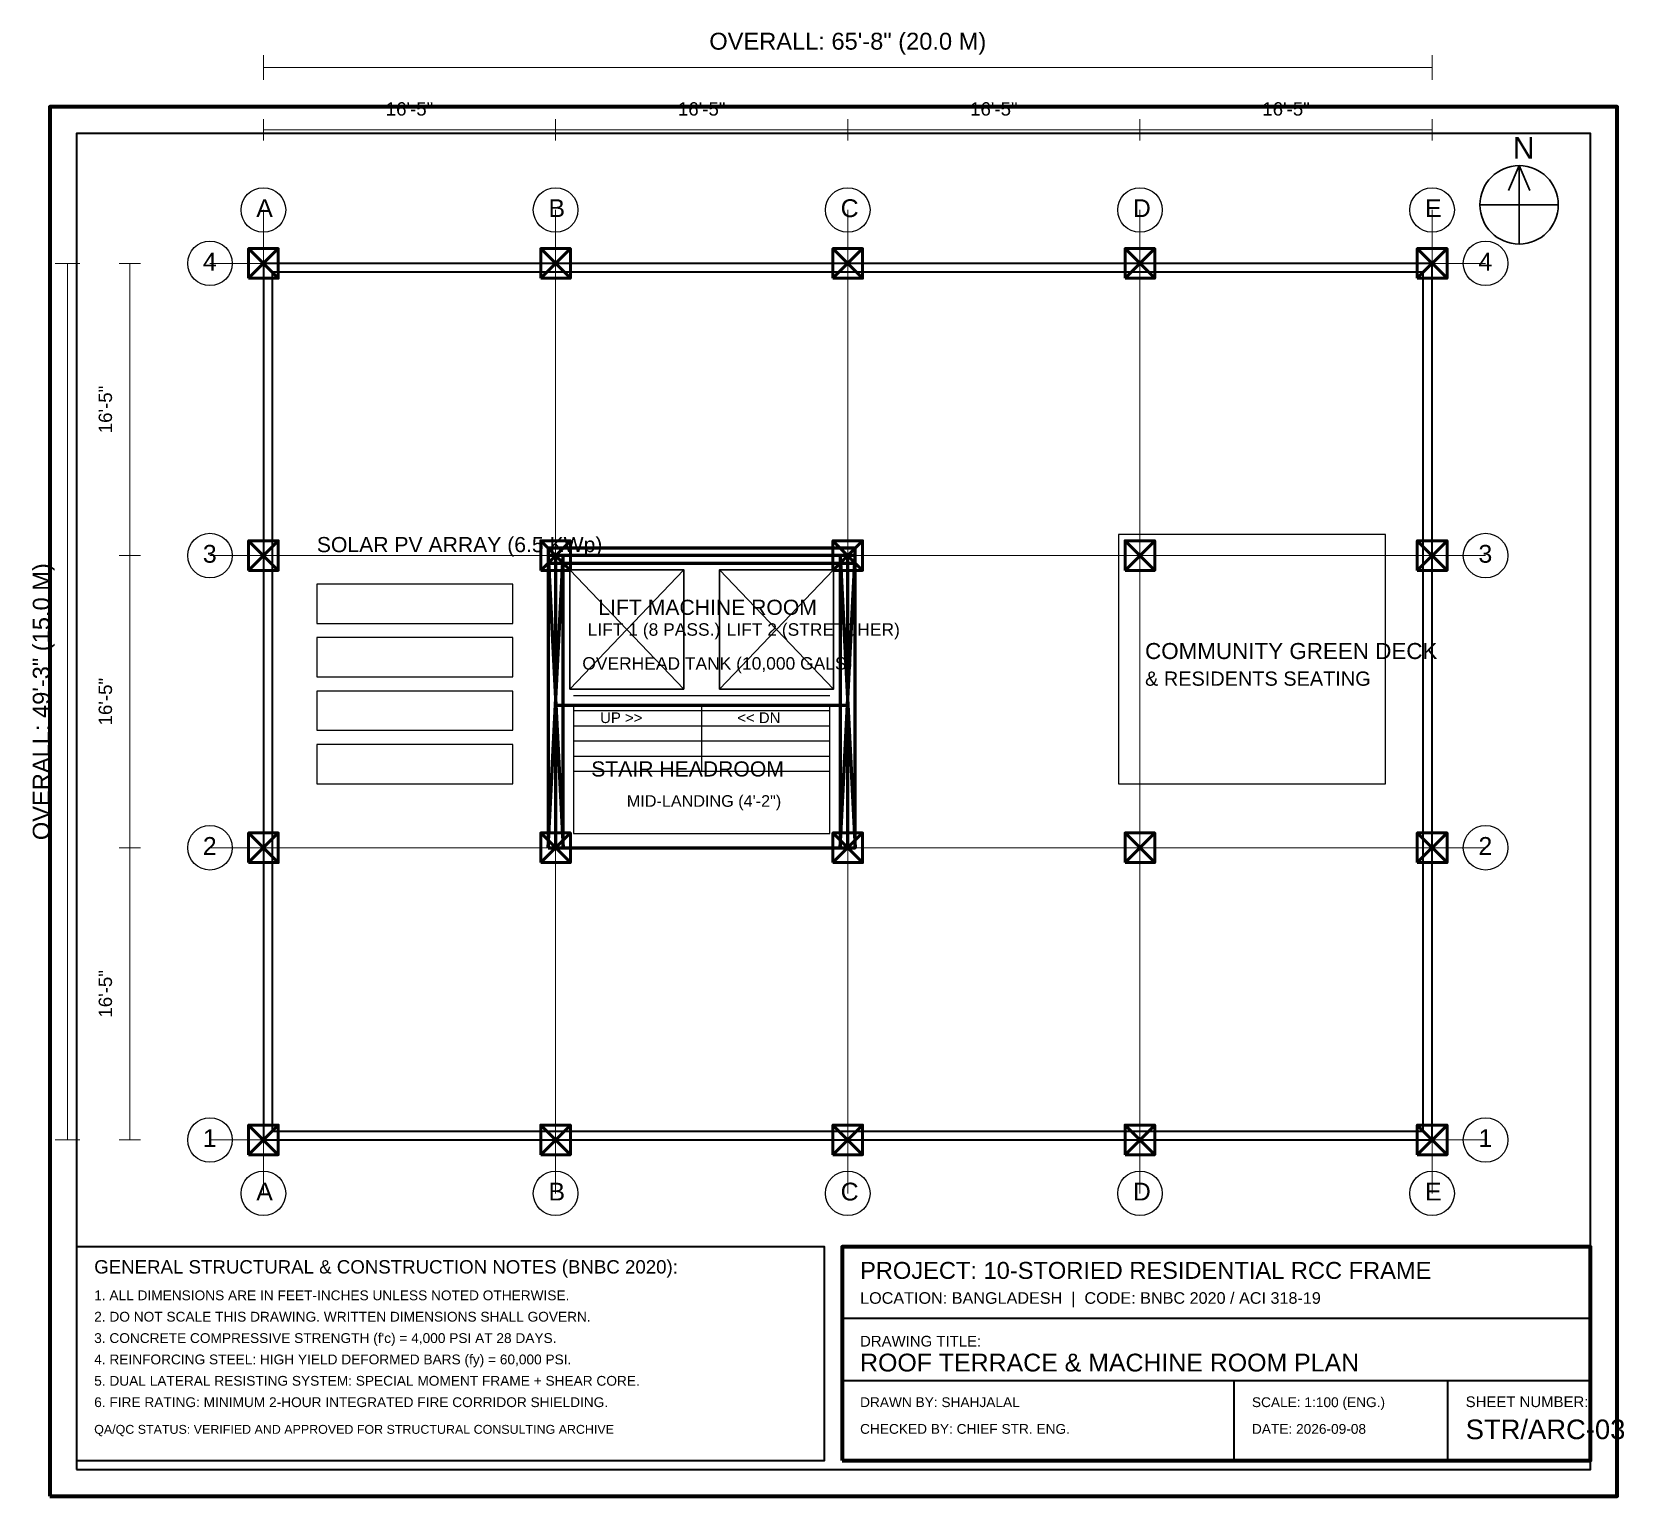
# Model space of a CAD drawing. Header units: inches. Extents: x -13 to 316, y -20 to 62.
# Drawn here: x 227 to 316.4, y -20 to 62.2 of the extents above; entities that cross this region are included whole.
import ezdxf
from ezdxf.enums import TextEntityAlignment as Align

# ---------------------------------------------------------------- set-up
doc = ezdxf.new("R2010")
doc.units = ezdxf.units.IN
doc.header["$MEASUREMENT"] = 0
for name, color, linetype, lineweight in [('A-LIFT', 6, 'Continuous', 30), ('A-STAIR', 2, 'Continuous', 25), ('A-TEXT-MAIN', 7, 'Continuous', 20), ('A-WALL-EXT', 2, 'Continuous', 35), ('A-WALL-INT', 3, 'Continuous', 25), ('S-ANNO-REV', 1, 'Continuous', 25), ('S-ANNO-SYM', 4, 'Continuous', 30), ('S-ANNO-TEXT', 7, 'Continuous', 18), ('S-BORDER-EXT', 7, 'Continuous', 70), ('S-BORDER-INT', 7, 'Continuous', 35), ('S-COL', 4, 'Continuous', 50), ('S-DIM', 3, 'Continuous', 18), ('S-GRID', 8, 'Continuous', 15), ('S-GRID-BUBBLE', 7, 'Continuous', 25), ('S-SHEAR', 1, 'Continuous', 60), ('S-TEXT-TITLE', 4, 'Continuous', 40)]:
    doc.layers.add(name, color=color, linetype=linetype, lineweight=lineweight)
doc.layers.add('A-TEXT-TITLE', color=7, linetype='Continuous')
doc.styles.get("Standard").update_dxf_attribs({"font": 'arial.ttf'})

msp = doc.modelspace()

# ---------------------------------------------------------------- linework, layer by layer
at = {"layer": 'A-LIFT'}
for p, q in [((257.2042, 25.3084), (263.6042, 32.0084)), ((257.2042, 32.0084), (263.6042, 25.3084)), ((265.6084, 25.3084), (272.0084, 32.0084)), ((265.6084, 32.0084), (272.0084, 25.3084))]:
    msp.add_line(p, q, dxfattribs=at)
for points in [[(257.2042, 25.3084), (263.6042, 25.3084), (263.6042, 32.0084), (257.2042, 32.0084)], [(265.6084, 25.3084), (272.0084, 25.3084), (272.0084, 32.0084), (265.6084, 32.0084)]]:
    msp.add_lwpolyline(points, close=True, dxfattribs=at)
at = {"layer": 'A-STAIR'}
for p, q in [((257.4042, 24.9542), (264.6063, 24.9542)), ((264.6063, 24.9542), (271.8084, 24.9542)), ((264.6063, 20.7042), (264.6063, 24.4042)), ((257.4042, 24.1042), (264.6063, 24.1042)), ((257.4042, 23.2542), (264.6063, 23.2542)), ((264.6063, 24.1042), (271.8084, 24.1042)), ((264.6063, 23.2542), (271.8084, 23.2542)), ((257.4042, 22.4042), (264.6063, 22.4042)), ((264.6063, 22.4042), (271.8084, 22.4042)), ((257.4042, 21.5542), (264.6063, 21.5542)), ((264.6063, 21.5542), (271.8084, 21.5542)), ((257.4042, 20.7042), (271.8084, 20.7042))]:
    msp.add_line(p, q, dxfattribs=at)
msp.add_lwpolyline([(257.4042, 17.2042), (271.8084, 17.2042), (271.8084, 24.4042), (257.4042, 24.4042)], close=True, dxfattribs=at)
at = {"layer": 'A-WALL-EXT'}
for points in [[(240, 0), (305.6168, 0), (305.6168, 49.2126), (240, 49.2126)], [(240.5, 0.5), (305.1168, 0.5), (305.1168, 48.7126), (240.5, 48.7126)]]:
    msp.add_lwpolyline(points, close=True, dxfattribs=at)
at = {"layer": 'A-WALL-INT'}
for points in [[(288, 20), (303, 20), (303, 34), (288, 34)], [(243, 29), (254, 29), (254, 31.2), (243, 31.2)], [(243, 26), (254, 26), (254, 28.2), (243, 28.2)], [(243, 23), (254, 23), (254, 25.2), (243, 25.2)], [(243, 20), (254, 20), (254, 22.2), (243, 22.2)]]:
    msp.add_lwpolyline(points, close=True, dxfattribs=at)
at = {"layer": 'S-ANNO-SYM'}
for p, q in [((309.9, 53.3), (310.5, 54.7)), ((310.5, 50.3), (310.5, 54.7)), ((311.1, 53.3), (310.5, 54.7)), ((308.3, 52.5), (312.7, 52.5))]:
    msp.add_line(p, q, dxfattribs=at)
msp.add_circle((310.5, 52.5), 2.2, dxfattribs=at)
at = {"layer": 'S-BORDER-EXT'}
for points in [[(228, -20), (316, -20), (316, 58), (228, 58)], [(272.5, -18), (314.5, -18), (314.5, -6), (272.5, -6)]]:
    msp.add_lwpolyline(points, close=True, dxfattribs=at)
at = {"layer": 'S-BORDER-INT'}
for p, q in [((272.5, -10), (314.5, -10)), ((272.5, -13.5), (314.5, -13.5)), ((294.5, -18), (294.5, -13.5)), ((306.5, -18), (306.5, -13.5))]:
    msp.add_line(p, q, dxfattribs=at)
for points in [[(229.5, -18.5), (314.5, -18.5), (314.5, 56.5), (229.5, 56.5)], [(229.5, -18), (271.5, -18), (271.5, -6), (229.5, -6)]]:
    msp.add_lwpolyline(points, close=True, dxfattribs=at)
at = {"layer": 'S-COL'}
for p, q in [((239.165, 48.3776), (240.835, 50.0476)), ((239.165, 50.0476), (240.835, 48.3776)), ((255.5692, 48.3776), (257.2392, 50.0476)), ((255.5692, 50.0476), (257.2392, 48.3776)), ((271.9734, 48.3776), (273.6434, 50.0476)), ((271.9734, 50.0476), (273.6434, 48.3776)), ((288.3776, 48.3776), (290.0476, 50.0476)), ((288.3776, 50.0476), (290.0476, 48.3776)), ((304.7818, 48.3776), (306.4518, 50.0476)), ((304.7818, 50.0476), (306.4518, 48.3776)), ((239.165, 31.9734), (240.835, 33.6434)), ((239.165, 33.6434), (240.835, 31.9734)), ((255.5692, 31.9734), (257.2392, 33.6434)), ((255.5692, 33.6434), (257.2392, 31.9734)), ((271.9734, 31.9734), (273.6434, 33.6434)), ((271.9734, 33.6434), (273.6434, 31.9734)), ((288.3776, 31.9734), (290.0476, 33.6434)), ((288.3776, 33.6434), (290.0476, 31.9734)), ((304.7818, 31.9734), (306.4518, 33.6434)), ((304.7818, 33.6434), (306.4518, 31.9734)), ((239.165, 15.5692), (240.835, 17.2392)), ((239.165, 17.2392), (240.835, 15.5692)), ((255.5692, 15.5692), (257.2392, 17.2392)), ((255.5692, 17.2392), (257.2392, 15.5692)), ((271.9734, 15.5692), (273.6434, 17.2392)), ((271.9734, 17.2392), (273.6434, 15.5692)), ((288.3776, 15.5692), (290.0476, 17.2392)), ((288.3776, 17.2392), (290.0476, 15.5692)), ((304.7818, 15.5692), (306.4518, 17.2392)), ((304.7818, 17.2392), (306.4518, 15.5692)), ((239.165, -0.835), (240.835, 0.835)), ((239.165, 0.835), (240.835, -0.835)), ((255.5692, -0.835), (257.2392, 0.835)), ((255.5692, 0.835), (257.2392, -0.835)), ((271.9734, -0.835), (273.6434, 0.835)), ((271.9734, 0.835), (273.6434, -0.835)), ((288.3776, -0.835), (290.0476, 0.835)), ((288.3776, 0.835), (290.0476, -0.835)), ((304.7818, -0.835), (306.4518, 0.835)), ((304.7818, 0.835), (306.4518, -0.835))]:
    msp.add_line(p, q, dxfattribs=at)
for points in [[(239.165, 48.3776), (240.835, 48.3776), (240.835, 50.0476), (239.165, 50.0476)], [(255.5692, 48.3776), (257.2392, 48.3776), (257.2392, 50.0476), (255.5692, 50.0476)], [(271.9734, 48.3776), (273.6434, 48.3776), (273.6434, 50.0476), (271.9734, 50.0476)], [(288.3776, 48.3776), (290.0476, 48.3776), (290.0476, 50.0476), (288.3776, 50.0476)], [(304.7818, 48.3776), (306.4518, 48.3776), (306.4518, 50.0476), (304.7818, 50.0476)], [(239.165, 31.9734), (240.835, 31.9734), (240.835, 33.6434), (239.165, 33.6434)], [(255.5692, 31.9734), (257.2392, 31.9734), (257.2392, 33.6434), (255.5692, 33.6434)], [(271.9734, 31.9734), (273.6434, 31.9734), (273.6434, 33.6434), (271.9734, 33.6434)], [(288.3776, 31.9734), (290.0476, 31.9734), (290.0476, 33.6434), (288.3776, 33.6434)], [(304.7818, 31.9734), (306.4518, 31.9734), (306.4518, 33.6434), (304.7818, 33.6434)], [(239.165, 15.5692), (240.835, 15.5692), (240.835, 17.2392), (239.165, 17.2392)], [(255.5692, 15.5692), (257.2392, 15.5692), (257.2392, 17.2392), (255.5692, 17.2392)], [(271.9734, 15.5692), (273.6434, 15.5692), (273.6434, 17.2392), (271.9734, 17.2392)], [(288.3776, 15.5692), (290.0476, 15.5692), (290.0476, 17.2392), (288.3776, 17.2392)], [(304.7818, 15.5692), (306.4518, 15.5692), (306.4518, 17.2392), (304.7818, 17.2392)], [(239.165, -0.835), (240.835, -0.835), (240.835, 0.835), (239.165, 0.835)], [(255.5692, -0.835), (257.2392, -0.835), (257.2392, 0.835), (255.5692, 0.835)], [(271.9734, -0.835), (273.6434, -0.835), (273.6434, 0.835), (271.9734, 0.835)], [(288.3776, -0.835), (290.0476, -0.835), (290.0476, 0.835), (288.3776, 0.835)], [(304.7818, -0.835), (306.4518, -0.835), (306.4518, 0.835), (304.7818, 0.835)]]:
    msp.add_lwpolyline(points, close=True, dxfattribs=at)
at = {"layer": 'S-DIM'}
for p, q in [((240, 59.5126), (240, 60.9126)), ((305.6168, 59.5126), (305.6168, 60.9126)), ((240, 60.2126), (305.6168, 60.2126)), ((240, 56.1126), (240, 57.3126)), ((256.4042, 56.1126), (256.4042, 57.3126)), ((256.4042, 56.1126), (256.4042, 57.3126)), ((272.8084, 56.1126), (272.8084, 57.3126)), ((272.8084, 56.1126), (272.8084, 57.3126)), ((289.2126, 56.1126), (289.2126, 57.3126)), ((289.2126, 56.1126), (289.2126, 57.3126)), ((305.6168, 56.1126), (305.6168, 57.3126)), ((240, 56.7126), (256.4042, 56.7126)), ((256.4042, 56.7126), (272.8084, 56.7126)), ((272.8084, 56.7126), (289.2126, 56.7126)), ((289.2126, 56.7126), (305.6168, 56.7126)), ((228.3, 49.2126), (229.7, 49.2126)), ((229, 0), (229, 49.2126)), ((231.9, 49.2126), (233.1, 49.2126)), ((232.5, 32.8084), (232.5, 49.2126)), ((231.9, 32.8084), (233.1, 32.8084)), ((231.9, 32.8084), (233.1, 32.8084)), ((232.5, 16.4042), (232.5, 32.8084)), ((231.9, 16.4042), (233.1, 16.4042)), ((231.9, 16.4042), (233.1, 16.4042)), ((232.5, 0), (232.5, 16.4042)), ((228.3, 0), (229.7, 0)), ((231.9, 0), (233.1, 0))]:
    msp.add_line(p, q, dxfattribs=at)
at = {"layer": 'S-GRID'}
for p, q in [((240, -3), (240, 52.2126)), ((256.4042, -3), (256.4042, 52.2126)), ((272.8084, -3), (272.8084, 52.2126)), ((289.2126, -3), (289.2126, 52.2126)), ((305.6168, -3), (305.6168, 52.2126)), ((237, 49.2126), (308.6168, 49.2126)), ((237, 32.8084), (308.6168, 32.8084)), ((237, 16.4042), (308.6168, 16.4042)), ((237, 0), (308.6168, 0))]:
    msp.add_line(p, q, dxfattribs=at)
at = {"layer": 'S-GRID-BUBBLE'}
for centre in [(240, 52.2126), (256.4042, 52.2126), (272.8084, 52.2126), (289.2126, 52.2126), (305.6168, 52.2126), (237, 49.2126), (308.6168, 49.2126), (237, 32.8084), (308.6168, 32.8084), (237, 16.4042), (308.6168, 16.4042), (237, 0), (308.6168, 0), (240, -3), (256.4042, -3), (272.8084, -3), (289.2126, -3), (305.6168, -3)]:
    msp.add_circle(centre, 1.25, dxfattribs=at)
at = {"layer": 'S-SHEAR'}
for p, q in [((255.9842, 16.4042), (256.8242, 32.8084)), ((255.9842, 32.8084), (256.8242, 16.4042)), ((272.3884, 16.4042), (273.2284, 32.8084)), ((272.3884, 32.8084), (273.2284, 16.4042)), ((256.4042, 24.4042), (272.8084, 24.4042))]:
    msp.add_line(p, q, dxfattribs=at)
for points in [[(255.9842, 32.3884), (273.2284, 32.3884), (273.2284, 33.2284), (255.9842, 33.2284)], [(255.9842, 16.4042), (256.8242, 16.4042), (256.8242, 32.8084), (255.9842, 32.8084)], [(256.4042, 16.4042), (272.8084, 16.4042), (272.8084, 32.8084), (256.4042, 32.8084)], [(272.3884, 16.4042), (273.2284, 16.4042), (273.2284, 32.8084), (272.3884, 32.8084)]]:
    msp.add_lwpolyline(points, close=True, dxfattribs=at)

# ---------------------------------------------------------------- texts
at = {"layer": 'A-STAIR'}
for s, p in [('UP >>', (258.9042, 23.4042)), ('<< DN', (266.6063, 23.4042))]:
    msp.add_text(s, height=0.6, dxfattribs=at).set_placement(p)
at = {"layer": 'A-TEXT-MAIN'}
for s, height, p in [('LIFT MACHINE ROOM', 0.85, (258.8066, 29.4805)), ('LIFT 1 (8 PASS.)', 0.7, (258.2042, 28.3084)), ('LIFT 2 (STRETCHER)', 0.7, (266.0084, 28.3084)), ('COMMUNITY GREEN DECK', 0.9, (289.5, 27)), ('OVERHEAD TANK (10,000 GALS)', 0.7, (257.9042, 26.4042)), ('& RESIDENTS SEATING', 0.8, (289.5, 25.5)), ('STAIR HEADROOM', 0.85, (258.4042, 20.4042)), ('MID-LANDING (4\'-2")', 0.65, (260.4042, 18.7042))]:
    msp.add_text(s, height=height, dxfattribs=at).set_placement(p)
at = {"layer": 'A-TEXT-TITLE'}
msp.add_text('SOLAR PV ARRAY (6.5 KWp)', height=0.85, dxfattribs=at).set_placement((243, 33))
at = {"layer": 'S-ANNO-REV'}
msp.add_text('QA/QC STATUS: VERIFIED AND APPROVED FOR STRUCTURAL CONSULTING ARCHIVE', height=0.5, dxfattribs=at).set_placement((230.5, -16.5))
at = {"layer": 'S-ANNO-SYM'}
msp.add_text('N', height=1.2, dxfattribs=at).set_placement((310.15, 55.1))
at = {"layer": 'S-ANNO-TEXT'}
for s, height, p in [('1. ALL DIMENSIONS ARE IN FEET-INCHES UNLESS NOTED OTHERWISE.', 0.55, (230.5, -9)), ('LOCATION: BANGLADESH  |  CODE: BNBC 2020 / ACI 318-19', 0.65, (273.5, -9.2)), ('2. DO NOT SCALE THIS DRAWING. WRITTEN DIMENSIONS SHALL GOVERN.', 0.55, (230.5, -10.2)), ("3. CONCRETE COMPRESSIVE STRENGTH (f'c) = 4,000 PSI AT 28 DAYS.", 0.55, (230.5, -11.4)), ('DRAWING TITLE:', 0.6, (273.5, -11.6)), ('4. REINFORCING STEEL: HIGH YIELD DEFORMED BARS (fy) = 60,000 PSI.', 0.55, (230.5, -12.6)), ('5. DUAL LATERAL RESISTING SYSTEM: SPECIAL MOMENT FRAME + SHEAR CORE.', 0.55, (230.5, -13.8)), ('6. FIRE RATING: MINIMUM 2-HOUR INTEGRATED FIRE CORRIDOR SHIELDING.', 0.55, (230.5, -15)), ('DRAWN BY: SHAHJALAL', 0.55, (273.5, -15)), ('SCALE: 1:100 (ENG.)', 0.55, (295.5, -15)), ('SHEET NUMBER:', 0.6, (307.5, -15)), ('CHECKED BY: CHIEF STR. ENG.', 0.55, (273.5, -16.5)), ('DATE: 2026-09-08', 0.55, (295.5, -16.5))]:
    msp.add_text(s, height=height, dxfattribs=at).set_placement(p)
at = {"layer": 'S-DIM'}
for s, height, p in [('OVERALL: 65\'-8" (20.0 M)', 0.95, (272.8084, 61.2126)), ('16\'-5"', 0.75, (248.2021, 57.5126)), ('16\'-5"', 0.75, (264.6063, 57.5126)), ('16\'-5"', 0.75, (281.0105, 57.5126)), ('16\'-5"', 0.75, (297.4147, 57.5126))]:
    msp.add_text(s, height=height, dxfattribs=at).set_placement(p, align=Align.CENTER)
for s, height, p in [('16\'-5"', 0.75, (231.5, 41.0105)), ('OVERALL: 49\'-3" (15.0 M)', 0.95, (228, 24.6063)), ('16\'-5"', 0.75, (231.5, 24.6063)), ('16\'-5"', 0.75, (231.5, 8.2021))]:
    msp.add_text(s, height=height, rotation=90, dxfattribs=at).set_placement(p, align=Align.CENTER)
at = {"layer": 'S-TEXT-TITLE'}
for s, height, p in [('A', 1, (239.6, 51.8126)), ('B', 1, (256.0042, 51.8126)), ('C', 1, (272.4084, 51.8126)), ('D', 1, (288.8126, 51.8126)), ('E', 1, (305.2168, 51.8126)), ('4', 1, (236.6, 48.8126)), ('4', 1, (308.2168, 48.8126)), ('3', 1, (236.6, 32.4084)), ('3', 1, (308.2168, 32.4084)), ('2', 1, (236.6, 16.0042)), ('2', 1, (308.2168, 16.0042)), ('1', 1, (236.6, -0.4)), ('1', 1, (308.2168, -0.4)), ('A', 1, (239.6, -3.4)), ('B', 1, (256.0042, -3.4)), ('C', 1, (272.4084, -3.4)), ('D', 1, (288.8126, -3.4)), ('E', 1, (305.2168, -3.4)), ('GENERAL STRUCTURAL & CONSTRUCTION NOTES (BNBC 2020):', 0.75, (230.5, -7.5)), ('PROJECT: 10-STORIED RESIDENTIAL RCC FRAME', 0.95, (273.5, -7.8)), ('ROOF TERRACE & MACHINE ROOM PLAN', 1, (273.5, -13)), ('STR/ARC-03', 1.1, (307.5, -16.8))]:
    msp.add_text(s, height=height, dxfattribs=at).set_placement(p)

doc.saveas('drawing.dxf')
